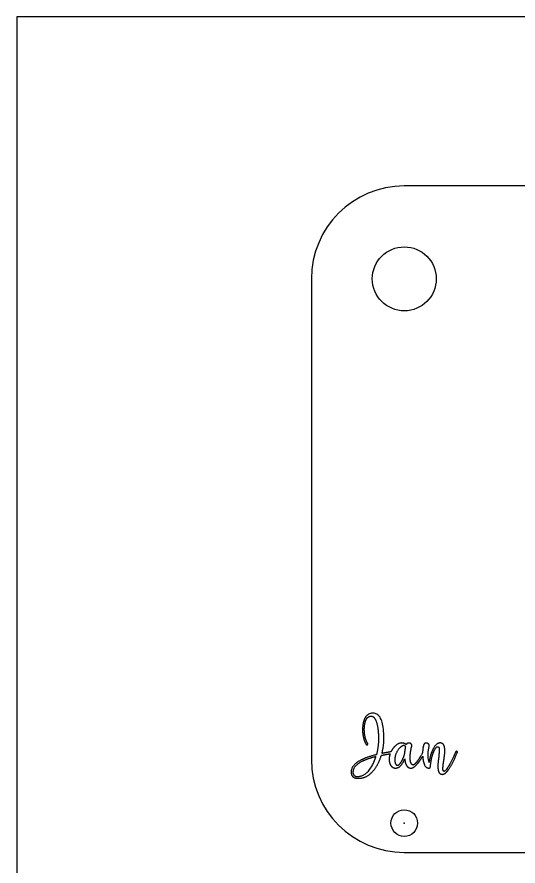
# Model space of a CAD drawing. Header units: millimetres. Extents: x 0 to 490, y 0 to 300.
# Drawn here: x 0 to 94, y 140.7 to 300 of the extents above; entities that cross this region are included whole.
import ezdxf

# ---------------------------------------------------------------- set-up
doc = ezdxf.new("R2010")
doc.units = ezdxf.units.MM
for name, color, linetype, true_color in [('CUT', 1, 'Continuous', 0xff0000), ('Default', 18, 'Continuous', 0x000000), ('ENGRAVE', 172, 'Continuous', 0x0000bf)]:
    doc.layers.add(name, color=color, linetype=linetype, true_color=true_color)

msp = doc.modelspace()

# ---------------------------------------------------------------- linework, layer by layer
at = {"layer": 'CUT'}
for p, q in [((437.83, 268.3), (72.68, 268.3)), ((55.26, 250.88), (55.26, 160.72)), ((72.68, 143.3), (437.83, 143.3))]:
    msp.add_line(p, q, dxfattribs=at)
for centre, radius in [((72.68, 250.88), 6), ((72.68, 148.8), 2.5)]:
    msp.add_circle(centre, radius, dxfattribs=at)
for centre, start, end in [((72.68, 250.88), 90, 180), ((72.68, 160.72), 180, 270)]:
    msp.add_arc(centre, 17.42, start, end, dxfattribs=at)
msp.add_point((72.68, 148.8), dxfattribs=at)
at = {"layer": 'Default'}
msp.add_lwpolyline([(0, 0), (490, 0), (490, 300), (0, 300)], close=True, dxfattribs=at)
at = {"layer": 'ENGRAVE'}
for points in [[(74.99, 160.23), (74.98, 160.23), (74.97, 160.21)], [(75.22, 159.99), (75.22, 160), (75.25, 160.01)], [(80.76, 159.1), (80.75, 159.09), (80.75, 159.07)]]:
    msp.add_lwpolyline(points, dxfattribs=at)
for points, knots in [([(68.48, 161.86), (68.86, 163.25), (68.86, 164.7), (68.86, 169.41), (66.77, 169.41), (65.75, 169.41), (65.23, 168.37), (65.19, 168.29), (65.16, 168.2)], [-16.765078, -16.765078, -16.765078, -15.765078, -15.765078, -14.765078, -14.765078, -13.765078, -13.765078, -12.765078, -12.765078, -12.765078]), ([(65.47, 168.09), (65.83, 168.86), (66.46, 168.86), (67.09, 168.86), (67.47, 167.7), (67.84, 166.54), (67.84, 164.58), (67.84, 163.06), (67.46, 161.62)], [-0.765078, -0.765078, -0.765078, 0.234922, 0.234922, 1.234922, 1.234922, 2.234922, 2.234922, 3.234922, 3.234922, 3.234922]), ([(65.82, 163.75), (65.46, 164.23), (65.28, 165.22), (65.11, 166.22), (65.23, 167.14), (65.3, 167.67), (65.47, 168.06)], [-4.765078, -4.765078, -4.765078, -3.765078, -3.765078, -2.765078, -2.765078, -1.765078, -1.765078, -1.765078]), ([(64.9, 167.17), (64.83, 166.47), (64.87, 165.79), (64.92, 165.11), (65.11, 164.5), (65.29, 163.89), (65.55, 163.54)], [-9.765078, -9.765078, -9.765078, -8.765078, -8.765078, -7.765078, -7.765078, -6.765078, -6.765078, -6.765078]), ([(65.55, 163.54), (65.67, 163.41), (65.8, 163.52), (65.93, 163.62), (65.82, 163.75)], [-6.765078, -6.765078, -6.765078, -5.765078, -5.765078, -4.765078, -4.765078, -4.765078]), ([(73, 163.55), (72.71, 163.82), (72.16, 163.82), (71.38, 163.82), (70.62, 162.87), (70.34, 162.52), (70.16, 162.16)], [94.023842, 94.023842, 94.023842, 95.023842, 95.023842, 96.023842, 96.023842, 96.384966, 96.384966, 96.384966]), ([(72.5, 163.32), (71.95, 163.16), (71.43, 162.38), (70.9, 161.61), (70.9, 160.67), (70.9, 160.18), (71.05, 159.91), (71.2, 159.63), (71.35, 159.63), (71.56, 159.63), (71.8, 159.86), (72.04, 160.09), (72.21, 160.42)], [21, 21, 21, 22, 22, 23, 23, 24, 24, 25, 25, 26, 26, 27, 27, 27]), ([(73.73, 163.79), (73.61, 163.82), (73.47, 163.81), (73.34, 163.79), (73.22, 163.72), (73.1, 163.64), (73.07, 163.51)], [89.023842, 89.023842, 89.023842, 90.023842, 90.023842, 91.023842, 91.023842, 92.023842, 92.023842, 92.023842]), ([(74.07, 163.16), (74.14, 163.4), (74.03, 163.57), (73.93, 163.74), (73.73, 163.79)], [87.023842, 87.023842, 87.023842, 88.023842, 88.023842, 89.023842, 89.023842, 89.023842]), ([(74.06, 159.86), (73.84, 160.12), (73.8, 160.74), (73.76, 161.36), (73.84, 161.99), (73.93, 162.62), (74.07, 163.16)], [84.023842, 84.023842, 84.023842, 85.023842, 85.023842, 86.023842, 86.023842, 87.023842, 87.023842, 87.023842]), ([(77.33, 160.14), (76.97, 161.59), (77.35, 163.16), (77.4, 163.4), (77.3, 163.57), (77.19, 163.74), (77, 163.79), (76.8, 163.85), (76.6, 163.78), (76.39, 163.71), (76.34, 163.51)], [73.197344, 73.197344, 73.197344, 74.197344, 74.197344, 75.197344, 75.197344, 76.197344, 76.197344, 77.197344, 77.197344, 78.197344, 78.197344, 78.197344]), ([(80.11, 160.57), (80.22, 161.38), (80.27, 161.81), (80.32, 162.24), (80.27, 162.78), (80.22, 163.32), (80.01, 163.57), (79.78, 163.83), (79.41, 163.83), (78.7, 163.83), (78.13, 162.78)], [64.197344, 64.197344, 64.197344, 65.197344, 65.197344, 66.197344, 66.197344, 67.197344, 67.197344, 68.197344, 68.197344, 69.197344, 69.197344, 69.197344]), ([(78.35, 162.5), (78.68, 163.13), (79, 163.13), (79.07, 163.13), (79.1, 163.09)], [34.197344, 34.197344, 34.197344, 35.197344, 35.197344, 36.197344, 36.197344, 36.197344]), ([(79.1, 163.09), (79.15, 163.04), (79.19, 162.92), (79.22, 162.81), (79.22, 162.63), (79.22, 162.45), (79.22, 162.29), (79.22, 162.14), (79.2, 161.88), (79.18, 161.62), (79.17, 161.47), (79.15, 161.31), (79.13, 161.02)], [36.197344, 36.197344, 36.197344, 37.197344, 37.197344, 38.197344, 38.197344, 39.197344, 39.197344, 40.197344, 40.197344, 41.197344, 41.197344, 42.197344, 42.197344, 42.197344]), ([(67.46, 161.62), (65.69, 161.19), (64.59, 160.64), (62.71, 159.69), (62.71, 158.36), (62.71, 157.6), (63.27, 157.34)], [3.234922, 3.234922, 3.234922, 4.234922, 4.234922, 5.234922, 5.234922, 6.234922, 6.234922, 6.234922]), ([(67.35, 161.26), (65.75, 160.85), (64.74, 160.35), (63.05, 159.48), (63.05, 158.36)], [4, 4, 4, 5, 5, 6, 6, 6]), ([(63.94, 157.2), (63.97, 157.2), (63.99, 157.2), (64.06, 157.2), (64.18, 157.2), (65.12, 157.2), (65.97, 157.79), (66.83, 158.39), (67.5, 159.49), (68.03, 160.37), (68.38, 161.5)], [9.234922, 9.234922, 9.234922, 10.234922, 10.234922, 11.234922, 11.234922, 12.234922, 12.234922, 13.234922, 13.234922, 14.234922, 14.234922, 14.234922]), ([(63.99, 157.53), (65.69, 157.63), (66.8, 159.86), (67.12, 160.5), (67.35, 161.26)], [2, 2, 2, 3, 3, 4, 4, 4]), ([(70.02, 161.8), (69.85, 161.31), (69.85, 160.78), (69.85, 159.93), (70.21, 159.52), (70.57, 159.11), (71.04, 159.11), (71.88, 159.11), (72.5, 160.25), (72.64, 160.51), (72.77, 160.84)], [15.02748, 15.02748, 15.02748, 15.494971, 15.494971, 16.494971, 16.494971, 17.494971, 17.494971, 18.494971, 18.494971, 19.494971, 19.494971, 19.494971]), ([(72.75, 161.76), (72.75, 161.78), (72.76, 161.8), (72.77, 161.83), (72.78, 161.85)], [15, 15, 15, 16, 16, 17, 17, 17]), ([(76.14, 161.35), (76.2, 160.26), (76.51, 159.62), (76.62, 159.39), (76.84, 159.25), (77.07, 159.11), (77.28, 159.11), (77.36, 159.11), (77.43, 159.14), (77.57, 159.2), (77.57, 159.35)], [27.288162, 27.288162, 27.288162, 28.197344, 28.197344, 29.197344, 29.197344, 30.197344, 30.197344, 31.197344, 31.197344, 32.197344, 32.197344, 32.197344]), ([(79.13, 161.02), (78.98, 160.19), (78.99, 159.34), (79, 158.48), (79.29, 158.16), (79.5, 157.94), (79.83, 157.94), (80.26, 157.94), (80.76, 158.54)], [42.197344, 42.197344, 42.197344, 43.197344, 43.197344, 44.197344, 44.197344, 45.197344, 45.197344, 46.197344, 46.197344, 46.197344]), ([(81, 158.86), (81.67, 159.81), (82.56, 161.85), (82.61, 161.97), (82.63, 162.01)], [49.197344, 49.197344, 49.197344, 50.197344, 50.197344, 51.197344, 51.197344, 51.197344]), ([(82.63, 162.01), (82.7, 162.17), (82.54, 162.24), (82.39, 162.31), (82.32, 162.15)], [51.197344, 51.197344, 51.197344, 52.197344, 52.197344, 53.197344, 53.197344, 53.197344]), ([(72.77, 160.84), (72.84, 159.97), (73.14, 159.53), (73.45, 159.11), (73.96, 159.11), (74.5, 159.11), (75.2, 159.98)], [19.494971, 19.494971, 19.494971, 20.494971, 20.494971, 21.494971, 21.494971, 22.494971, 22.494971, 22.494971]), ([(80.05, 158.54), (79.97, 158.62), (79.94, 158.82), (79.92, 159.02), (79.95, 159.35), (79.98, 159.69), (80.01, 159.92), (80.04, 160.15), (80.11, 160.57)], [60.197344, 60.197344, 60.197344, 61.197344, 61.197344, 62.197344, 62.197344, 63.197344, 63.197344, 64.197344, 64.197344, 64.197344]), ([(63.05, 158.36), (63.05, 157.81), (63.42, 157.63), (63.62, 157.53), (63.99, 157.53)], [6, 6, 6, 7, 7, 8, 8, 8]), ([(80.51, 158.76), (80.27, 158.5), (80.15, 158.5), (80.08, 158.5), (80.05, 158.54)], [58.197344, 58.197344, 58.197344, 59.197344, 59.197344, 60.197344, 60.197344, 60.197344])]:
    msp.add_open_spline(points, degree=2, knots=knots, dxfattribs=at)
for points in [[(65.15, 168.15), (64.97, 167.73), (64.9, 167.18)], [(65.16, 168.2), (65.15, 168.18), (65.15, 168.15)], [(65.47, 168.06), (65.47, 168.08), (65.47, 168.09)], [(64.9, 167.18), (64.9, 167.17), (64.9, 167.17)], [(72.79, 163.3), (72.68, 163.36), (72.5, 163.32)], [(72.78, 161.85), (72.82, 162.5), (72.95, 163.09)], [(72.89, 163.19), (72.85, 163.25), (72.79, 163.3)], [(72.95, 163.09), (72.92, 163.15), (72.89, 163.19)], [(73.06, 163.51), (73.03, 163.54), (73, 163.55)], [(73.07, 163.51), (73.07, 163.51), (73.06, 163.51)], [(76.34, 163.51), (76.13, 162.95), (76.12, 161.99)], [(78.12, 162.76), (77.96, 162.49), (77.84, 162.14)], [(78.13, 162.78), (78.12, 162.77), (78.12, 162.76)], [(78.31, 162.43), (78.34, 162.46), (78.35, 162.5)], [(68.38, 161.5), (69.15, 161.66), (70.02, 161.8)], [(70.16, 162.16), (69.26, 162.02), (68.48, 161.86)], [(72.21, 160.43), (72.46, 160.88), (72.75, 161.76)], [(76.12, 161.99), (75.43, 160.78), (74.99, 160.23)], [(75.26, 160.04), (75.62, 160.49), (76.14, 161.35)], [(77.82, 162.13), (77.51, 161.29), (77.33, 160.14)], [(77.57, 159.35), (77.77, 161.27), (78.31, 162.43)], [(77.84, 162.14), (77.84, 162.13), (77.82, 162.13)], [(82.25, 161.97), (81.42, 160.05), (80.76, 159.1)], [(82.32, 162.15), (82.29, 162.08), (82.25, 161.97)], [(72.21, 160.42), (72.21, 160.42), (72.21, 160.43)], [(74.43, 159.69), (74.21, 159.67), (74.06, 159.86)], [(74.97, 160.21), (74.56, 159.73), (74.43, 159.69)], [(75.2, 159.98), (75.22, 159.98), (75.22, 159.99)], [(75.25, 160.01), (75.25, 160.02), (75.26, 160.04)], [(80.75, 159.07), (80.62, 158.9), (80.51, 158.76)], [(80.76, 158.54), (80.77, 158.55), (80.78, 158.57)], [(80.78, 158.57), (80.89, 158.68), (80.99, 158.83)], [(80.99, 158.83), (80.99, 158.85), (81, 158.86)], [(63.27, 157.34), (63.52, 157.21), (63.9, 157.2)], [(63.9, 157.2), (63.92, 157.2), (63.93, 157.2)], [(63.93, 157.2), (63.94, 157.2), (63.94, 157.2)]]:
    msp.add_open_spline(points, degree=2, dxfattribs=at)

doc.saveas('drawing.dxf')
